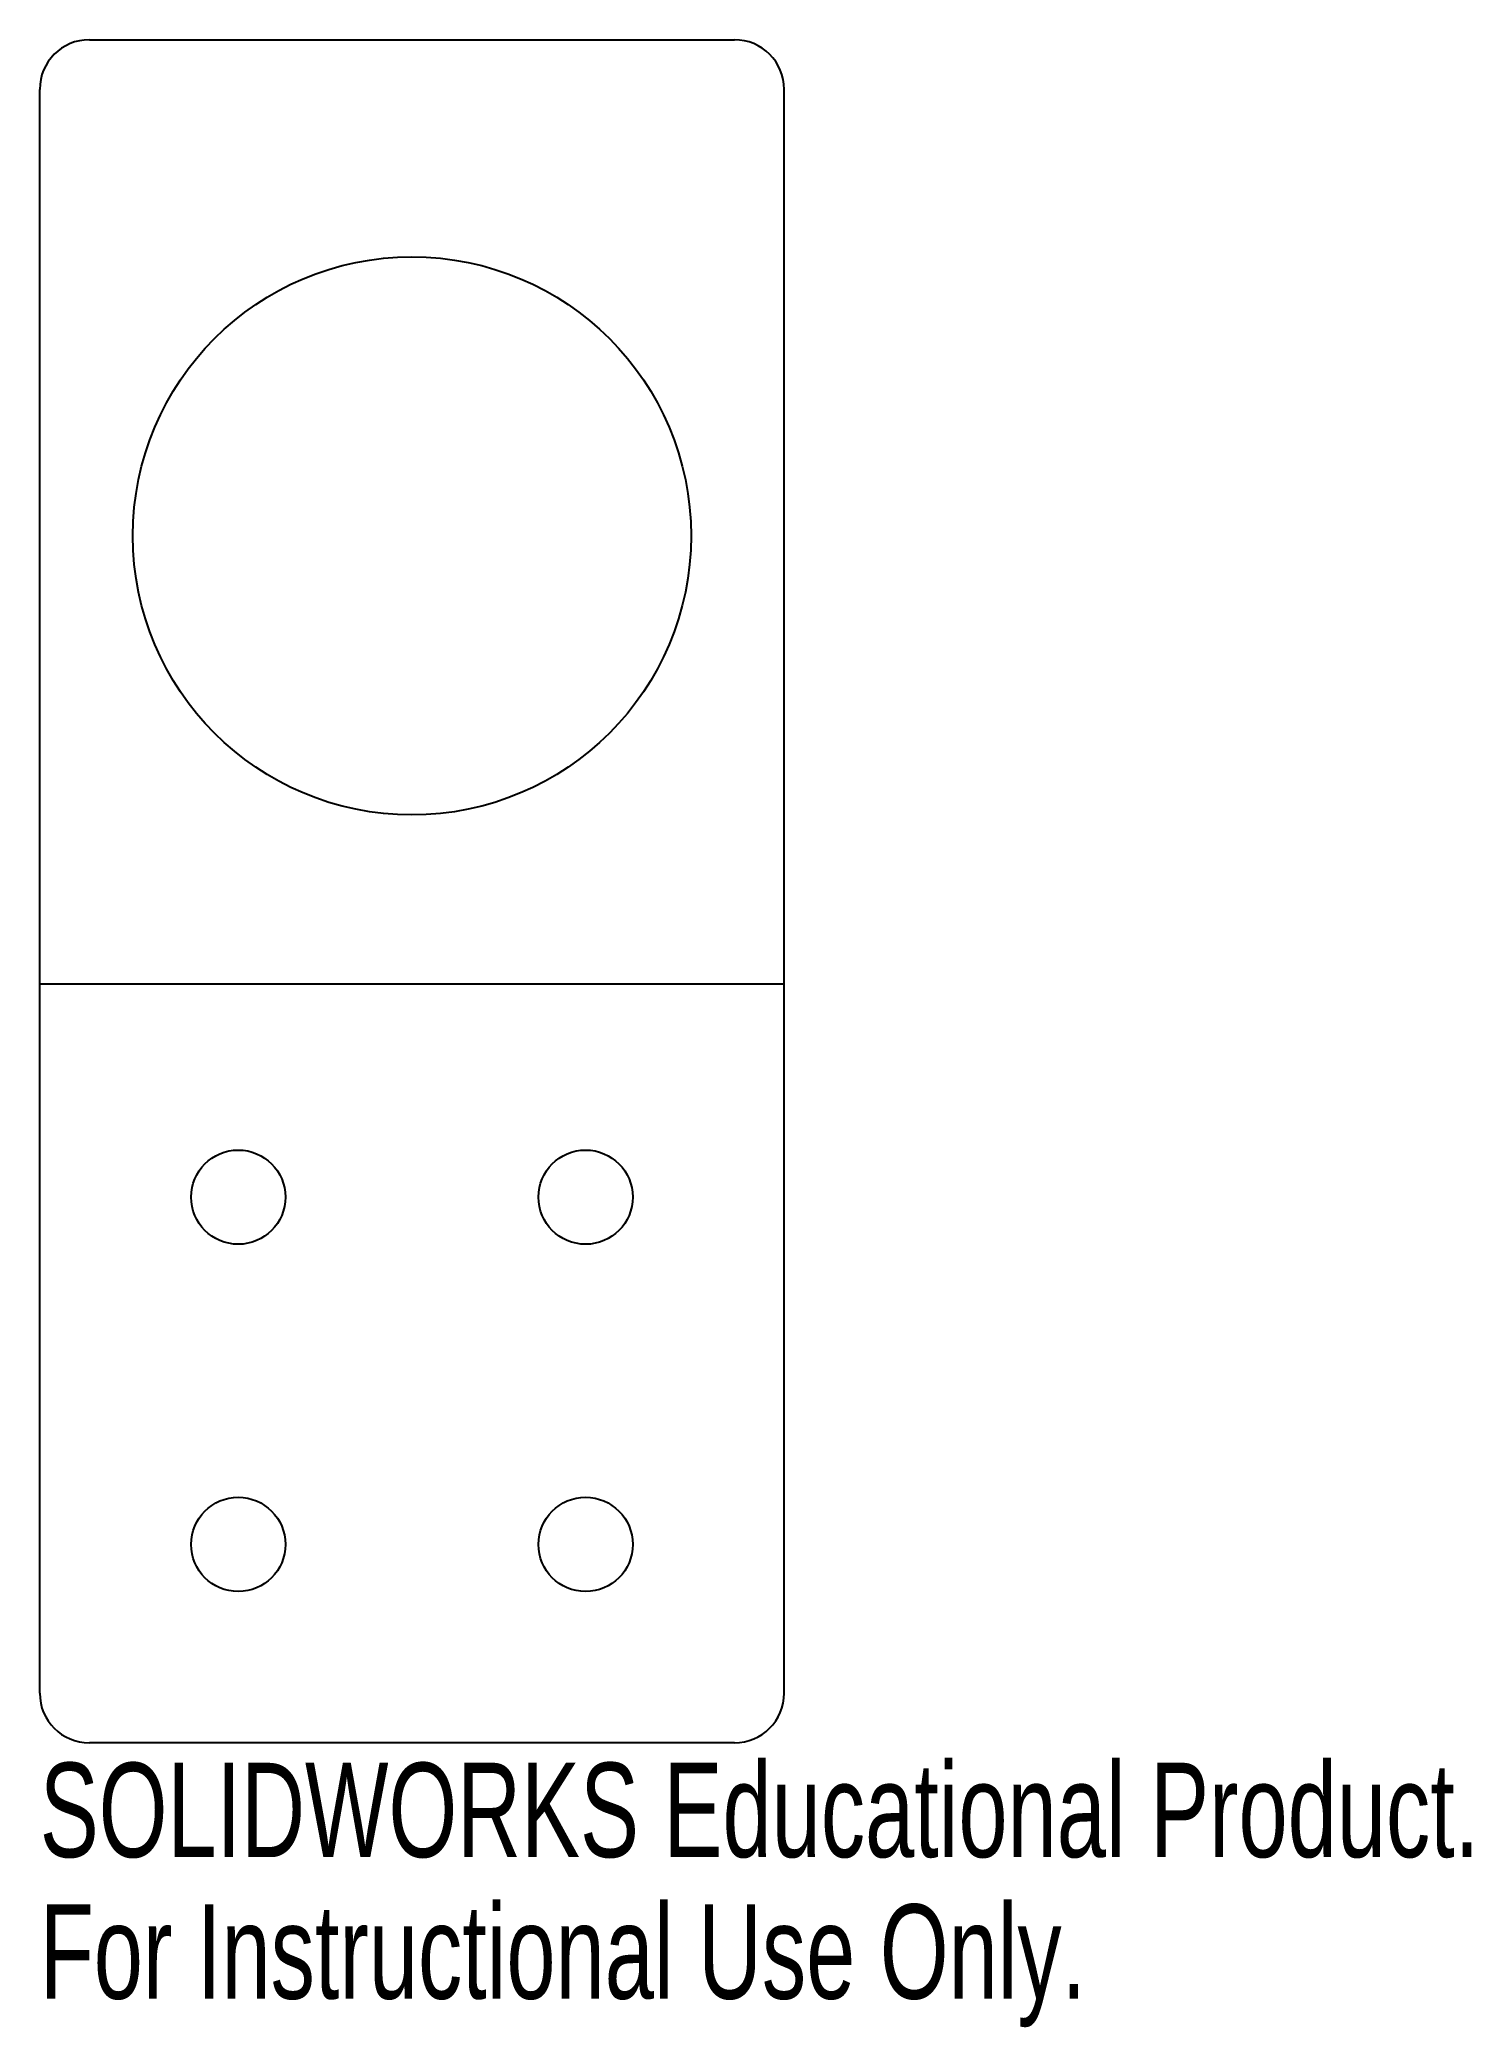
# Model space of a CAD drawing. Header units: inches. Extents: x -0.75 to 2.13, y -3.01 to 1.
import ezdxf

# ---------------------------------------------------------------- set-up
doc = ezdxf.new("R2010")
doc.units = ezdxf.units.IN
doc.header["$MEASUREMENT"] = 0
doc.styles.add('SLDTEXTSTYLE0', font='TXT', dxfattribs={"width": 0.7})

msp = doc.modelspace()

# ---------------------------------------------------------------- linework, layer by layer
at = {"color": 7, "linetype": 'Continuous', "lineweight": 25}
for p, q in [((-0.65, 1), (0.65, 1)), ((-0.75, -2.333), (-0.75, 0.9)), ((0.75, -2.333), (0.75, 0.9)), ((0.65, -2.433), (-0.65, -2.433))]:
    msp.add_line(p, q, dxfattribs=at)
at = {"color": 7, "linetype": 'Continuous'}
msp.add_line((0.75, -0.904), (-0.75, -0.904), dxfattribs=at)
at = {"color": 7, "linetype": 'Continuous', "lineweight": 25}
for centre, radius in [((0, 0), 0.5625), ((-0.35, -1.333), 0.095), ((0.35, -1.333), 0.095), ((-0.35, -2.033), 0.095), ((0.35, -2.033), 0.095)]:
    msp.add_circle(centre, radius, dxfattribs=at)
for centre, start, end in [((-0.65, 0.9), 90, 180), ((0.65, 0.9), 0, 90), ((-0.65, -2.333), 180, 270), ((0.65, -2.333), 270, 0)]:
    msp.add_arc(centre, 0.1, start, end, dxfattribs=at)

# ---------------------------------------------------------------- texts
at = {"color": 7, "linetype": 'Continuous', "char_height": 0.1903, "attachment_point": 1, "style": 'SLDTEXTSTYLE0'}
for s, insert in [('SOLIDWORKS Educational Product.', (-0.75, -2.4731)), ('For Instructional Use Only.', (-0.75, -2.7585))]:
    msp.add_mtext(s, dxfattribs=dict(at, insert=insert))

doc.saveas('drawing.dxf')
